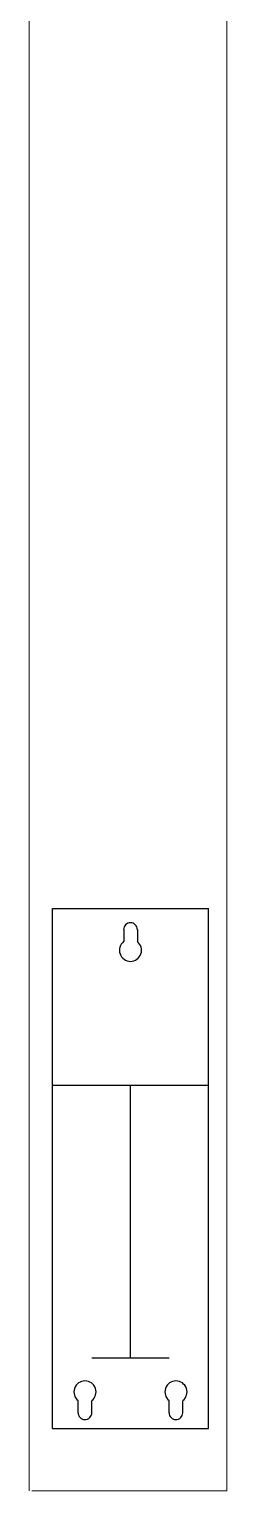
# Model space of a CAD drawing. Header units: millimetres. Extents: x 0 to 420000, y 0 to 297000.
# Drawn here: x 230861 to 231013, y 45095 to 46219 of the extents above; entities that cross this region are included whole.
import ezdxf

# ---------------------------------------------------------------- set-up
doc = ezdxf.new("R2010")
doc.units = ezdxf.units.MM
doc.layers.add('5HAT', color=5, linetype='Continuous')
doc.layers.add('A-ELEV-LIN3', color=8, linetype='Continuous', lineweight=18)

# ---------------------------------------------------------------- blocks, each defined once
blk = doc.blocks.new('FASDFDSAF')
at = {"layer": '5HAT', "color": 4}
for p, q in [((5533641.2, 4897794.2), (5533641.2, 4898194.2)), ((5533641.2, 4898194.2), (5533761.2, 4898194.2)), ((5533761.2, 4897794.2), (5533761.2, 4898194.2)), ((5533696, 4898178), (5533696, 4898168.7)), ((5533706.5, 4898178), (5533706.5, 4898168.7)), ((5533661, 4897806.2), (5533661, 4897815.5)), ((5533671.5, 4897806.2), (5533671.5, 4897815.5)), ((5533731, 4897806.2), (5533731, 4897815.5)), ((5533741.5, 4897806.2), (5533741.5, 4897815.5)), ((5533641.2, 4897794.2), (5533761.2, 4897794.2))]:
    blk.add_line(p, q, dxfattribs=at)
for centre, radius, start, end in [((5533701.2, 4898178), 5.25, 90, 180.0006), ((5533701.2, 4898178), 5.25, 359.9994, 90), ((5533701.2, 4898162), 8.5, 128.1459, 269.9989), ((5533701.2, 4898162), 8.5, 270.0011, 51.8541), ((5533666.2, 4897822.2), 8.5, 90.0011, 231.8541), ((5533666.2, 4897822.2), 8.5, 308.1459, 89.9989), ((5533736.2, 4897822.2), 8.5, 90.0011, 231.8541), ((5533736.2, 4897822.2), 8.5, 308.1459, 89.9989), ((5533666.2, 4897806.2), 5.25, 179.9994, 270), ((5533666.2, 4897806.2), 5.25, 270, 0.0006), ((5533736.2, 4897806.2), 5.25, 179.9994, 270), ((5533736.2, 4897806.2), 5.25, 270, 0.0006)]:
    blk.add_arc(centre, radius, start, end, dxfattribs=at)
blk = doc.blocks.new('냉동오버헤드(220321)')
at = {"layer": '5HAT', "color": 0}
for p, q in [((934.1, 956.9, 14.1), (814.1, 956.9, 14.1)), ((874.1, 746.9, 14.1), (874.1, 956.9, 14.1)), ((844.4, 746.9, 14.1), (903.9, 746.9, 14.1))]:
    blk.add_line(p, q, dxfattribs=at)
at = {"layer": 'A-ELEV-LIN3'}
for p, q in [((952, 644.8, 14.1), (952, 3382, 14.1)), ((800, 644.8, 14.1), (800, 3230, 14.1)), ((800, 644.8, 14.1), (950, 644.8, 14.1))]:
    blk.add_line(p, q, dxfattribs=at)
at = {"layer": '5HAT', "color": 0, "xscale": -1}
blk.add_blockref('FASDFDSAF', (5534575.3, -4897101.4, 14.1), dxfattribs=at)
blk = doc.blocks.new('오버헤드도어(저온2)(220321)(3F)')
at = {"xscale": -1}
blk.add_blockref('냉동오버헤드(220321)', (800, 0, -14.1), dxfattribs=at)
blk = doc.blocks.new('3층')
blk.add_blockref('오버헤드도어(저온2)(220321)(3F)', (4801323.8, -411118.7))

msp = doc.modelspace()

# ---------------------------------------------------------------- block references
msp.add_blockref('3층', (-4570311.3, 455568.7))

doc.saveas('drawing.dxf')
